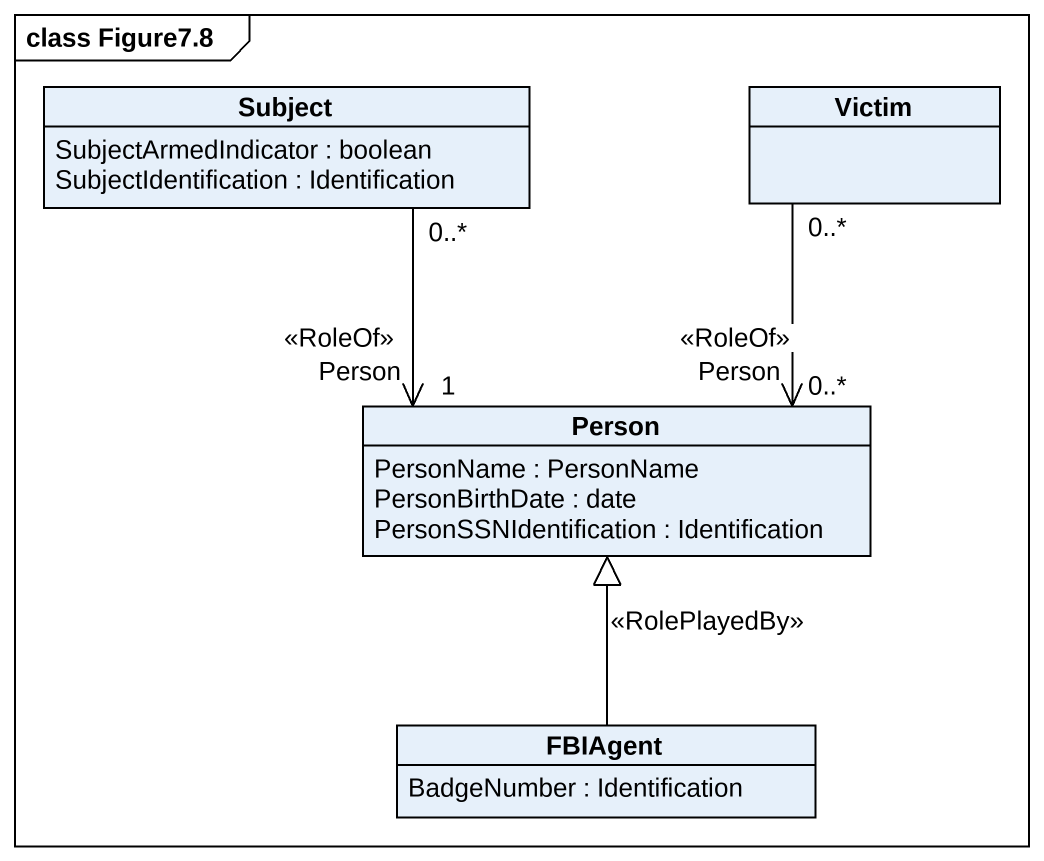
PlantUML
@startuml
mainframe class Figure7.8
hide circle
hide empty members
class Subject {
  SubjectArmedIndicator : boolean
  SubjectIdentification : Identification
}
class Victim
class "Person" as Person_ {
  PersonName : PersonName
  PersonBirthDate : date
  PersonSSNIdentification : Identification
}
class FBIAgent {
  BadgeNumber : Identification
}
Subject "0..*" --> "Person\n<<RoleOf>>\n1" Person_
Victim "0..*" --> "Person\n<<RoleOf>>\n0..*" Person_
FBIAgent -up-|> Person_ : <<RolePlayedBy>>
@enduml
